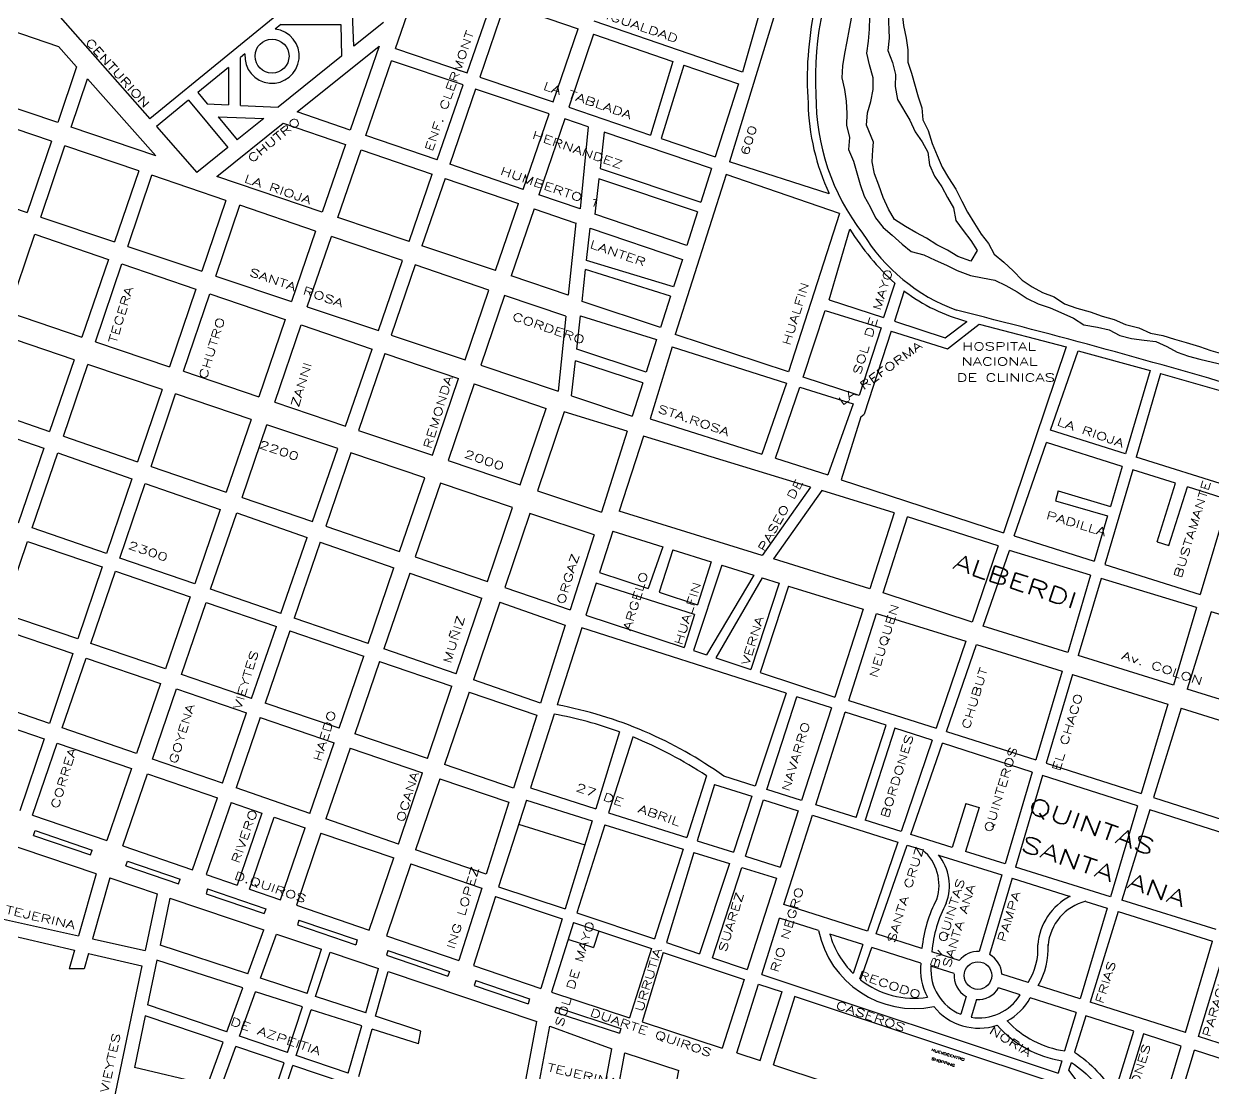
# Model space of a CAD drawing. Header units: millimetres. Extents: x 4374322 to 4409026, y 6503580 to 6534206.
# Drawn here: x 4384425 to 4385911, y 6524802 to 6526114 of the extents above; entities that cross this region are included whole.
import ezdxf

# ---------------------------------------------------------------- set-up
doc = ezdxf.new("R2010")
doc.units = ezdxf.units.MM
for name, color, linetype in [('LINEA CALLE', 252, 'Continuous'), ('NOMBRE BARRIO', 8, 'Continuous'), ('NOMBRE CALLE', 252, 'Continuous'), ('RIO', 252, 'Continuous')]:
    doc.layers.add(name, color=color, linetype=linetype)
doc.styles.add('ROMANS', font='romans')
doc.styles.add('S1', font='ROMANS')

msp = doc.modelspace()

# ---------------------------------------------------------------- linework, layer by layer
at = {"layer": 'LINEA CALLE', "transparency": 33554687}
for p, q in [((4384814.2, 6526184.5), (4384582.1, 6525994.7)), ((4384427.7, 6526170.6), (4384582.1, 6525994.7)), ((4384889.3, 6526082.7), (4384920.8, 6526174.6)), ((4384837, 6526085.5), (4384833.9, 6526161.7)), ((4385351, 6526152.3), (4385322.5, 6526053.3)), ((4384978.7, 6526052.4), (4385010.2, 6526143.9)), ((4385025.8, 6526138.6), (4384994.4, 6526047.1)), ((4385025.8, 6526138.6), (4385117.3, 6526107.2)), ((4385369.2, 6526146.8), (4385306.3, 6525941.1)), ((4384406.1, 6526106.5), (4384468.2, 6526085.3)), ((4384745.8, 6526112.6), (4384739, 6526107)), ((4384745.8, 6526112.6), (4384820.7, 6526112.6)), ((4384820.7, 6526112.6), (4384821.7, 6526073.2)), ((4384874.1, 6526115.3), (4384837, 6526085.5)), ((4385086.2, 6526015.9), (4385117.3, 6526107.2)), ((4385322.5, 6526053.3), (4385137.4, 6526117.1)), ((4385136.7, 6526100.5), (4385105.6, 6526009.3)), ((4385136.7, 6526100.5), (4385235.6, 6526066.6)), ((4384468.2, 6526085.3), (4384490.8, 6526059.9)), ((4384701, 6526075.9), (4384695.6, 6526071.4)), ((4384821.7, 6526073.2), (4384742.5, 6526009.5)), ((4384766.2, 6526003.5), (4384868.6, 6526085.8)), ((4384868.6, 6526085.8), (4384832.6, 6525980.7)), ((4384889.3, 6526082.7), (4384978.7, 6526052.4)), ((4384490.8, 6526059.9), (4384467.1, 6525990.1)), ((4384680.6, 6526059.1), (4384642.4, 6526027.8)), ((4384680.6, 6526059.1), (4384680.6, 6526012.4)), ((4384695.6, 6526011.7), (4384695.6, 6526071.4)), ((4384852.2, 6525974), (4384884.1, 6526067.4)), ((4384973.5, 6526037.3), (4384884.1, 6526067.4)), ((4385235.6, 6526066.6), (4385207.9, 6525974.6)), ((4385249.2, 6526061.9), (4385221, 6525970.2)), ((4385249.2, 6526061.9), (4385317.7, 6526038.5)), ((4384483.9, 6525984.4), (4384504.3, 6526044.7)), ((4384504.3, 6526044.7), (4384589.7, 6525948.6)), ((4384994.4, 6526047.1), (4385086.2, 6526015.9)), ((4384941.2, 6525943.5), (4384973.5, 6526037.3)), ((4384989.2, 6526032), (4384957, 6525938)), ((4385081, 6526000.9), (4384989.2, 6526032)), ((4385317.7, 6526038.5), (4385288.5, 6525947.3)), ((4384467.1, 6525990.1), (4384377, 6526020.6)), ((4384630.7, 6526018.2), (4384590.4, 6525985.2)), ((4384630.7, 6526018.2), (4384679.6, 6525959)), ((4384642.3, 6526027.8), (4384654, 6526013.6)), ((4384654, 6526013.6), (4384680.6, 6526012.4)), ((4384695.6, 6526011.7), (4384742.5, 6526009.5)), ((4384832.6, 6525980.7), (4384766.2, 6526003.5)), ((4385048.8, 6525906.6), (4385081, 6526000.9)), ((4385105.6, 6526009.3), (4385207.9, 6525974.6)), ((4384459.3, 6525967), (4384369.3, 6525997.7)), ((4384589.7, 6525948.6), (4384483.9, 6525984.4)), ((4384590.4, 6525985.2), (4384640.8, 6525927.8)), ((4384665.9, 6525922.9), (4384748.7, 6525989.5)), ((4384667.6, 6525997.2), (4384724.7, 6525995.2)), ((4384667.6, 6525997.2), (4384691.3, 6525968.4)), ((4384724.7, 6525995.2), (4384691.3, 6525968.4)), ((4384748.7, 6525989.5), (4384826.5, 6525962.9)), ((4385100.6, 6525994.7), (4385068.2, 6525899.9)), ((4385129.8, 6525984.9), (4385100.6, 6525994.7)), ((4385129.8, 6525984.9), (4385119.7, 6525882.2)), ((4384941.2, 6525943.5), (4384852.2, 6525974)), ((4385149.9, 6525978.1), (4385144.7, 6525932.6)), ((4385283.9, 6525932.8), (4385149.9, 6525978.1)), ((4385221, 6525970.2), (4385288.5, 6525947.3)), ((4384459.3, 6525967), (4384429.1, 6525877.7)), ((4384445.9, 6525872), (4384476.1, 6525961.3)), ((4384568.6, 6525929.8), (4384476.1, 6525961.3)), ((4384679.6, 6525959), (4384640.8, 6525927.8)), ((4384826.5, 6525962.9), (4384797.5, 6525878.4)), ((4384817.2, 6525871.7), (4384846.1, 6525956.2)), ((4384846.1, 6525956.2), (4384935.1, 6525925.8)), ((4385430.9, 6525901.3), (4385306.3, 6525941.1)), ((4384568.6, 6525929.8), (4384538.2, 6525841)), ((4384906.1, 6525841.6), (4384935.1, 6525925.8)), ((4385048.8, 6525906.6), (4384957, 6525938)), ((4385144.7, 6525932.6), (4385270.4, 6525890.7)), ((4385302.3, 6525925.3), (4385238.4, 6525725.4)), ((4385283.9, 6525932.8), (4385270.4, 6525890.7)), ((4385443.9, 6525876.6), (4385302.3, 6525925.3)), ((4384554.7, 6525835.4), (4384584.8, 6525924.3)), ((4384677.1, 6525892.9), (4384584.8, 6525924.3)), ((4384797.5, 6525878.4), (4384665.9, 6525922.9)), ((4384951, 6525920.4), (4384922.1, 6525836.2)), ((4384951, 6525920.4), (4385042.8, 6525889)), ((4385143.3, 6525919.9), (4385138.2, 6525875.9)), ((4385266.5, 6525878.5), (4385143.3, 6525919.9)), ((4384338.9, 6525908), (4384429.1, 6525877.7)), ((4385119.7, 6525882.2), (4385068.2, 6525899.9)), ((4384677.1, 6525892.9), (4384647.2, 6525804.3)), ((4384664.5, 6525798.4), (4384694.6, 6525886.9)), ((4384789.4, 6525854.6), (4384694.6, 6525886.9)), ((4385014.1, 6525805.1), (4385042.8, 6525889)), ((4385062.2, 6525882.4), (4385033.6, 6525798.5)), ((4385062.2, 6525882.4), (4385114.4, 6525864.6)), ((4384445.9, 6525872), (4384538.2, 6525841)), ((4384906.1, 6525841.6), (4384817.2, 6525871.7)), ((4385253, 6525836.5), (4385138.2, 6525875.9)), ((4385266.5, 6525878.5), (4385253, 6525836.5)), ((4385443.9, 6525876.6), (4385380.2, 6525678.7)), ((4384405.6, 6525753), (4384438.6, 6525850.5)), ((4384438.6, 6525850.5), (4384530.7, 6525819.1)), ((4384789.4, 6525854.6), (4384759.2, 6525766.6)), ((4385114.5, 6525864.9), (4385104.9, 6525774.4)), ((4385127.9, 6525817.7), (4385132.4, 6525858.4)), ((4385132.4, 6525858.4), (4385247.5, 6525819.1)), ((4385430.7, 6525768.6), (4385456.7, 6525857)), ((4384554.7, 6525835.4), (4384647.2, 6525804.3)), ((4384778.9, 6525759.9), (4384809, 6525847.9)), ((4384897.8, 6525817.7), (4384809, 6525847.9)), ((4385014.1, 6525805.1), (4384922.1, 6525836.2)), ((4384530.7, 6525819.1), (4384497.4, 6525722)), ((4384514.3, 6525716.3), (4384547.2, 6525813.5)), ((4384547.2, 6525813.5), (4384639.7, 6525782)), ((4384867.7, 6525730.1), (4384897.8, 6525817.7)), ((4384913.9, 6525812.2), (4384883.9, 6525724.6)), ((4385005.8, 6525780.9), (4384913.9, 6525812.2)), ((4385122.2, 6525766.4), (4385126.6, 6525806.4)), ((4385232.8, 6525773.4), (4385126.6, 6525806.4)), ((4385236.6, 6525785), (4385127.9, 6525817.7)), ((4385247.5, 6525819.1), (4385236.6, 6525785)), ((4384664.5, 6525798.4), (4384759.2, 6525766.6)), ((4385104.9, 6525774.4), (4385033.6, 6525798.5)), ((4384639.7, 6525782), (4384607, 6525685)), ((4384624.1, 6525679.3), (4384657, 6525776.1)), ((4384657, 6525776.1), (4384751.5, 6525743.9)), ((4384976, 6525693.6), (4385005.8, 6525780.9)), ((4385512.9, 6525789.3), (4385498.9, 6525746.4)), ((4385524.7, 6525779.7), (4385512.4, 6525742)), ((4385025.4, 6525774.2), (4384995.6, 6525687)), ((4385102.1, 6525748.1), (4385025.4, 6525774.2)), ((4385220.2, 6525734.1), (4385122.2, 6525766.4)), ((4385232.8, 6525773.4), (4385220.2, 6525734.1)), ((4385430.7, 6525768.6), (4385498.9, 6525746.4)), ((4384405.6, 6525753), (4384497.4, 6525722)), ((4384778.9, 6525759.9), (4384867.7, 6525730.1)), ((4385102.1, 6525748.1), (4385092.2, 6525654.5)), ((4385115.6, 6525706.8), (4385120.2, 6525748.8)), ((4385120.2, 6525748.8), (4385215.4, 6525718.9)), ((4385398.5, 6525671.9), (4385426.1, 6525755.2)), ((4385426.1, 6525755.2), (4385495.7, 6525733.5)), ((4384751.5, 6525743.9), (4384718.4, 6525647.5)), ((4384738.2, 6525640.8), (4384771.2, 6525737.2)), ((4384771.2, 6525737.2), (4384859.8, 6525707.1)), ((4385495.7, 6525733.5), (4385468.2, 6525649)), ((4385512.4, 6525742), (4385575.9, 6525721.3)), ((4385575.9, 6525721.3), (4385602.9, 6525741.7)), ((4385578.6, 6525707.2), (4385618.2, 6525738.2)), ((4385618.2, 6525738.2), (4385727.1, 6525709.8)), ((4384487.7, 6525693.8), (4384396, 6525724.7)), ((4384883.9, 6525724.6), (4384976, 6525693.6)), ((4385215.4, 6525718.9), (4385202.4, 6525678.3)), ((4385380.2, 6525678.7), (4385238.4, 6525725.4)), ((4385508.3, 6525729.5), (4385474.5, 6525625.6)), ((4385508.3, 6525729.5), (4385578.6, 6525707.2)), ((4384514.3, 6525716.3), (4384607, 6525685)), ((4384826.7, 6525610.9), (4384859.8, 6525707.1)), ((4385202.4, 6525678.3), (4385115.6, 6525706.8)), ((4385234.8, 6525709.7), (4385207.1, 6525620)), ((4385234.8, 6525709.7), (4385377.8, 6525664.6)), ((4385727.1, 6525709.8), (4385648.6, 6525477.5)), ((4385707.4, 6525605.7), (4385741.9, 6525705)), ((4385741.9, 6525705), (4385832.1, 6525680.1)), ((4384487.7, 6525693.8), (4384457, 6525604)), ((4384474.2, 6525598.1), (4384504.7, 6525688)), ((4384597.5, 6525656.7), (4384504.7, 6525688)), ((4384876, 6525701.5), (4384843, 6525605.4)), ((4384876, 6525701.5), (4384968, 6525670.2)), ((4384995.6, 6525687), (4385092.2, 6525654.5)), ((4385109.1, 6525648.8), (4385114, 6525692.2)), ((4385198.1, 6525664.9), (4385114, 6525692.2)), ((4384624.1, 6525679.3), (4384718.4, 6525647.5)), ((4385832.1, 6525680.1), (4385801.3, 6525576.1)), ((4385844.9, 6525676.6), (4385814.4, 6525572)), ((4385844.9, 6525676.6), (4385959.2, 6525643.7)), ((4384935.2, 6525574.3), (4384968, 6525670.2)), ((4384987.6, 6525663.5), (4384954.9, 6525567.7)), ((4384987.6, 6525663.5), (4385077.4, 6525632.9)), ((4385198.1, 6525664.9), (4385184.8, 6525623.3)), ((4385377.8, 6525664.6), (4385346.7, 6525575.9)), ((4385363.7, 6525570.6), (4385394.2, 6525659.4)), ((4385394.2, 6525659.4), (4385460.7, 6525638.5)), ((4385468.2, 6525649), (4385398.5, 6525671.9)), ((4384597.5, 6525656.7), (4384567, 6525566.3)), ((4384583.8, 6525560.5), (4384614.5, 6525651)), ((4384708.7, 6525619.2), (4384614.5, 6525651)), ((4385109.1, 6525648.8), (4385184.8, 6525623.3)), ((4384365.8, 6525635.3), (4384457, 6525604)), ((4384738.2, 6525640.8), (4384826.7, 6525610.9)), ((4385044.9, 6525537.3), (4385077.4, 6525632.9)), ((4385100, 6525628.5), (4385066.6, 6525530)), ((4385178.7, 6525604.4), (4385100, 6525628.5)), ((4385460.7, 6525638.5), (4385429.4, 6525549.9)), ((4384358.9, 6525614.8), (4384449.8, 6525583.2)), ((4384708.7, 6525619.2), (4384677.6, 6525528.4)), ((4384697.4, 6525521.6), (4384728.5, 6525612.5)), ((4384816.9, 6525582.7), (4384728.5, 6525612.5)), ((4385207.1, 6525620), (4385346.7, 6525575.9)), ((4385470.4, 6525622.4), (4385445.7, 6525543.8)), ((4385470.4, 6525622.4), (4385474.5, 6525625.6)), ((4384474.2, 6525598.1), (4384567, 6525566.3)), ((4384843, 6525605.4), (4384935.2, 6525574.3)), ((4385178.7, 6525604.4), (4385146.3, 6525503.1)), ((4385198.8, 6525598.3), (4385168.6, 6525504.3)), ((4385407.5, 6525534.6), (4385198.8, 6525598.3)), ((4385801.3, 6525576.1), (4385707.4, 6525605.7)), ((4384449.8, 6525583.2), (4384417.8, 6525489.6)), ((4385661.9, 6525473.6), (4385702.3, 6525590.2)), ((4385797, 6525560.5), (4385702.3, 6525590.2)), ((4384435.4, 6525483.5), (4384467.1, 6525577.2)), ((4384467.1, 6525577.2), (4384559.8, 6525544.9)), ((4384785.5, 6525491.4), (4384816.9, 6525582.7)), ((4384833.4, 6525577.2), (4384802, 6525485.7)), ((4384925.6, 6525546.1), (4384833.4, 6525577.2)), ((4385363.7, 6525570.6), (4385429.4, 6525549.9)), ((4385933.9, 6525534.4), (4385814.4, 6525572)), ((4384583.8, 6525560.5), (4384677.6, 6525528.4)), ((4384954.9, 6525567.7), (4385044.9, 6525537.3)), ((4385810.1, 6525556.3), (4385775.1, 6525437.9)), ((4385797, 6525560.5), (4385782.2, 6525510.5)), ((4385863.7, 6525539.5), (4385810.1, 6525556.3)), ((4384559.8, 6525544.9), (4384528.3, 6525451.5)), ((4384544.9, 6525445.8), (4384576.5, 6525539.1)), ((4384576.5, 6525539.1), (4384670.1, 6525506.6)), ((4384894.2, 6525454.1), (4384925.6, 6525546.1)), ((4384945.2, 6525539.4), (4384913.8, 6525447.4)), ((4385035.4, 6525509), (4384945.2, 6525539.4)), ((4385445.7, 6525543.8), (4385648.6, 6525477.5)), ((4385840.6, 6525466.1), (4385863.7, 6525539.5)), ((4385066.6, 6525530), (4385146.3, 6525503.1)), ((4385407.5, 6525534.6), (4385347.1, 6525449.1)), ((4385421.8, 6525530.2), (4385361.4, 6525444.7)), ((4385512, 6525502.6), (4385421.8, 6525530.2)), ((4385716.9, 6525529.8), (4385713.8, 6525517.6)), ((4385716.9, 6525529.8), (4385782.2, 6525510.5)), ((4385855.3, 6525461.6), (4385878.4, 6525534.9)), ((4385929.6, 6525518.8), (4385878.4, 6525534.9)), ((4384697.4, 6525521.6), (4384785.5, 6525491.4)), ((4385004, 6525416.5), (4385035.4, 6525509)), ((4385713.8, 6525517.6), (4385778.6, 6525498.5)), ((4385929.6, 6525518.8), (4385894.3, 6525400.3)), ((4384670.1, 6525506.6), (4384638.3, 6525413.6)), ((4384658.1, 6525406.8), (4384690.8, 6525502.2)), ((4384690.8, 6525502.2), (4384778.7, 6525471.6)), ((4385057, 6525501.7), (4385025.6, 6525409.1)), ((4385137.2, 6525474.7), (4385057, 6525501.7)), ((4385347.1, 6525449.1), (4385168.6, 6525504.3)), ((4385512, 6525502.6), (4385481.5, 6525407.6)), ((4385498.4, 6525402.4), (4385528.7, 6525497.5)), ((4385641.9, 6525461), (4385528.7, 6525497.5)), ((4385778.6, 6525498.5), (4385762, 6525442)), ((4384528.3, 6525451.5), (4384435.4, 6525483.5)), ((4384802, 6525485.7), (4384894.2, 6525454.1)), ((4385160.6, 6525479.3), (4385144.1, 6525427.7)), ((4385160.6, 6525479.3), (4385222.9, 6525459.9)), ((4384399.1, 6525376.7), (4384429.6, 6525466.7)), ((4384429.6, 6525466.7), (4384522.7, 6525434.9)), ((4384745.9, 6525376.5), (4384778.7, 6525471.6)), ((4384795.2, 6525465.8), (4384762.6, 6525370.8)), ((4384795.2, 6525465.8), (4384887.2, 6525433.8)), ((4385137.2, 6525474.7), (4385107.3, 6525381.1)), ((4385661.9, 6525473.6), (4385762, 6525442)), ((4385840.6, 6525466.1), (4385855.3, 6525461.6)), ((4385222.9, 6525459.9), (4385204.9, 6525407.8)), ((4385235.5, 6525456), (4385218.4, 6525403.4)), ((4385235.5, 6525456), (4385283.6, 6525441)), ((4385641.9, 6525461), (4385609.6, 6525365.7)), ((4385623.2, 6525360.7), (4385656, 6525455.5)), ((4385757.4, 6525424.5), (4385656, 6525455.5)), ((4384522.7, 6525434.9), (4384492.3, 6525344.8)), ((4384638.3, 6525413.6), (4384544.9, 6525445.8)), ((4384913.8, 6525447.4), (4385004, 6525416.5)), ((4385296.8, 6525436.9), (4385261.4, 6525330.3)), ((4385283.6, 6525441), (4385266.6, 6525387.6)), ((4385296.8, 6525436.9), (4385336.7, 6525424.5)), ((4385481.5, 6525407.6), (4385361.4, 6525444.7)), ((4385775.1, 6525437.9), (4385894.3, 6525400.3)), ((4384508.7, 6525339.2), (4384539.2, 6525429.3)), ((4384539.2, 6525429.3), (4384632.7, 6525397.3)), ((4384854.8, 6525339), (4384887.2, 6525433.8)), ((4384906.9, 6525427), (4384874.5, 6525332.2)), ((4384906.9, 6525427), (4384996.9, 6525395.7)), ((4385144.1, 6525427.7), (4385204.9, 6525407.8)), ((4385336.7, 6525424.5), (4385277.5, 6525325)), ((4385347.4, 6525421.1), (4385289.2, 6525321.2)), ((4385347.4, 6525421.1), (4385368.6, 6525414.5)), ((4385757.4, 6525424.5), (4385728.9, 6525328)), ((4385770.5, 6525420.5), (4385741.9, 6525324)), ((4385890, 6525384), (4385770.5, 6525420.5)), ((4384745.9, 6525376.5), (4384658.1, 6525406.8)), ((4385025.6, 6525409.1), (4385107.3, 6525381.1)), ((4385139.7, 6525414.3), (4385127, 6525374.6)), ((4385262.7, 6525375.2), (4385139.7, 6525414.3)), ((4385368.6, 6525414.5), (4385333, 6525306.7)), ((4385380.3, 6525410.9), (4385344.7, 6525302.9)), ((4385380.3, 6525410.9), (4385473.3, 6525381.9)), ((4384632.7, 6525397.3), (4384601.9, 6525307.3)), ((4384621.8, 6525300.5), (4384652.6, 6525390.5)), ((4384652.6, 6525390.5), (4384740.4, 6525360.5)), ((4384964.9, 6525301.1), (4384996.9, 6525395.7)), ((4385019.3, 6525390.6), (4384986.4, 6525293.6)), ((4385019.3, 6525390.6), (4385101.2, 6525362.1)), ((4385218.4, 6525403.4), (4385266.6, 6525387.6)), ((4385609.6, 6525365.7), (4385498.4, 6525402.4)), ((4384492.3, 6525344.8), (4384399.1, 6525376.7)), ((4385262.7, 6525375.2), (4385249.7, 6525334.2)), ((4385473.3, 6525381.9), (4385438, 6525272.1)), ((4385455.6, 6525268), (4385490.2, 6525376.7)), ((4385490.2, 6525376.7), (4385601.6, 6525342)), ((4385890, 6525384), (4385861.2, 6525287.2)), ((4385908.2, 6525378.5), (4385878.2, 6525281.9)), ((4386024.2, 6525343), (4385908.2, 6525378.5)), ((4384709.4, 6525270.5), (4384740.4, 6525360.5)), ((4384854.8, 6525339), (4384762.6, 6525370.8)), ((4385101.2, 6525362.1), (4385070.3, 6525264.7)), ((4385127, 6525374.6), (4385249.7, 6525334.2)), ((4385728.9, 6525328), (4385623.2, 6525360.7)), ((4384392.9, 6525358.2), (4384486.1, 6525326.4)), ((4384757.1, 6525354.8), (4384726.3, 6525264.7)), ((4384757.1, 6525354.8), (4384849.4, 6525323.3)), ((4385121.9, 6525358.7), (4385091, 6525262.4)), ((4385377.1, 6525276.9), (4385121.9, 6525358.7)), ((4384601.9, 6525307.3), (4384508.7, 6525339.2)), ((4384964.9, 6525301.1), (4384874.5, 6525332.2)), ((4385261.4, 6525330.3), (4385277.5, 6525325)), ((4385601.6, 6525342), (4385564.7, 6525233.2)), ((4385577.4, 6525229.1), (4385615.1, 6525337.8)), ((4385615.1, 6525337.8), (4385721.9, 6525304.5)), ((4384486.1, 6525326.4), (4384456.7, 6525239)), ((4384472.8, 6525233.5), (4384502.5, 6525320.9)), ((4384502.5, 6525320.9), (4384595.6, 6525289.1)), ((4384818.6, 6525233.1), (4384849.4, 6525323.3)), ((4384869.2, 6525316.5), (4384838.4, 6525226.3)), ((4384869.2, 6525316.5), (4384959.6, 6525285.6)), ((4385289.2, 6525321.2), (4385333, 6525306.7)), ((4385861.2, 6525287.2), (4385741.9, 6525324)), ((4384709.4, 6525270.5), (4384621.8, 6525300.5)), ((4385344.7, 6525302.9), (4385438, 6525272.1)), ((4385721.9, 6525304.5), (4385689.1, 6525193.5)), ((4384595.6, 6525289.1), (4384565.6, 6525201.4)), ((4384929, 6525195.3), (4384959.6, 6525285.6)), ((4385070.3, 6525264.7), (4384986.4, 6525293.6)), ((4385735, 6525300.4), (4385702.1, 6525189.3)), ((4385735, 6525300.4), (4385854.1, 6525263.3)), ((4384456.7, 6525239), (4384363.4, 6525271.3)), ((4384585.5, 6525194.5), (4384615.5, 6525282.3)), ((4384615.5, 6525282.3), (4384703.2, 6525252.4)), ((4384981.2, 6525278.3), (4384950.5, 6525187.9)), ((4384981.2, 6525278.3), (4385065.5, 6525249.5)), ((4385377.1, 6525276.9), (4385338.6, 6525160.9)), ((4385353.1, 6525156.4), (4385390.7, 6525272.5)), ((4385433.7, 6525258.7), (4385390.7, 6525272.5)), ((4385995.5, 6525245.7), (4385878.2, 6525281.9)), ((4384818.6, 6525233.1), (4384726.3, 6525264.7)), ((4385433.7, 6525258.7), (4385396.5, 6525142.9)), ((4385455.6, 6525268), (4385564.7, 6525233.2)), ((4385854.1, 6525263.3), (4385820.8, 6525151.4)), ((4385870.8, 6525258.1), (4385836.2, 6525146.5)), ((4385870.8, 6525258.1), (4385988.3, 6525221.5)), ((4384356.9, 6525252), (4384450.3, 6525220.1)), ((4384672.9, 6525164.4), (4384703.2, 6525252.4)), ((4384720.1, 6525246.6), (4384689.9, 6525158.5)), ((4384720.1, 6525246.6), (4384812.5, 6525215.1)), ((4385065.5, 6525249.5), (4385036.6, 6525158.4)), ((4385087.3, 6525250.8), (4385057.7, 6525158.5)), ((4385414.1, 6525137.4), (4385450.9, 6525253.2)), ((4385502, 6525236.9), (4385450.9, 6525253.2)), ((4384565.6, 6525201.4), (4384472.8, 6525233.5)), ((4384929, 6525195.3), (4384838.4, 6525226.3)), ((4385168.9, 6525228.6), (4385139.5, 6525132.5)), ((4385464.6, 6525121.6), (4385502, 6525236.9)), ((4385512.9, 6525233.3), (4385475.7, 6525118.2)), ((4385559.7, 6525218.4), (4385512.9, 6525233.3)), ((4385577.4, 6525229.1), (4385689.1, 6525193.5)), ((4384450.3, 6525220.1), (4384419.9, 6525129.9)), ((4384435.8, 6525124.5), (4384466.4, 6525214.6)), ((4384466.4, 6525214.6), (4384559.2, 6525182.9)), ((4384782.2, 6525126.6), (4384812.5, 6525215.1)), ((4385185.6, 6525222.2), (4385155.4, 6525127.5)), ((4385559.7, 6525218.4), (4385521, 6525104.1)), ((4385532.9, 6525100.4), (4385572.3, 6525214.3)), ((4385684.6, 6525178.3), (4385572.3, 6525214.3)), ((4384832.3, 6525208.3), (4384802.1, 6525119.8)), ((4384832.3, 6525208.3), (4384922.9, 6525177.4)), ((4384559.2, 6525182.9), (4384528.4, 6525092.8)), ((4384672.9, 6525164.4), (4384585.5, 6525194.5)), ((4385036.6, 6525158.4), (4384950.5, 6525187.9)), ((4385702.1, 6525189.3), (4385820.8, 6525151.4)), ((4384548.4, 6525086), (4384579.2, 6525176.1)), ((4384579.2, 6525176.1), (4384666.6, 6525146.2)), ((4384892.8, 6525088.4), (4384922.9, 6525177.4)), ((4384944.5, 6525170.1), (4384914.3, 6525081)), ((4384944.5, 6525170.1), (4385030.9, 6525140.6)), ((4385277.5, 6525173.6), (4385253, 6525096.5)), ((4385338.6, 6525160.9), (4385299.2, 6525173.2)), ((4385684.6, 6525178.3), (4385650.8, 6525063.6)), ((4385697.6, 6525174.2), (4385663.7, 6525059.6)), ((4385816.2, 6525136.2), (4385697.6, 6525174.2)), ((4384782.2, 6525126.6), (4384689.9, 6525158.5)), ((4385057.7, 6525158.5), (4385139.5, 6525132.5)), ((4385287.6, 6525162.9), (4385266.1, 6525092.3)), ((4385287.6, 6525162.9), (4385334.4, 6525148.1)), ((4385396.5, 6525142.9), (4385353.1, 6525156.4)), ((4384635.7, 6525056.2), (4384666.6, 6525146.2)), ((4384683.7, 6525140.4), (4384652.8, 6525050.4)), ((4384683.7, 6525140.4), (4384722.2, 6525127.2)), ((4385030.9, 6525140.6), (4385002.3, 6525050.6)), ((4385052.7, 6525143.1), (4385018, 6525035)), ((4385052.7, 6525143.1), (4385134.9, 6525117.5)), ((4385334.4, 6525148.1), (4385311.2, 6525078.1)), ((4385326.3, 6525073.3), (4385349, 6525143.5)), ((4385349, 6525143.5), (4385392.3, 6525129.9)), ((4385464.6, 6525121.6), (4385414.1, 6525137.4)), ((4385601.5, 6525139.1), (4385584.4, 6525084.3)), ((4385601.5, 6525139.1), (4385618.2, 6525134)), ((4385836.2, 6525146.5), (4385955, 6525108.6)), ((4384435.8, 6525124.5), (4384528.4, 6525092.8)), ((4384722.2, 6525127.2), (4384691.4, 6525037.2)), ((4385155.4, 6525127.5), (4385253, 6525096.5)), ((4385392.3, 6525129.9), (4385369.7, 6525059.5)), ((4385374.4, 6525012.7), (4385409.9, 6525124.4)), ((4385409.9, 6525124.4), (4385516.5, 6525090.8)), ((4385618.2, 6525134), (4385601.1, 6525079.1)), ((4385816.2, 6525136.2), (4385782.4, 6525022.5)), ((4385831.4, 6525131.3), (4385796.4, 6525018.2)), ((4385947.8, 6525094), (4385831.4, 6525131.3)), ((4384706.8, 6525031.9), (4384737.6, 6525122)), ((4384737.6, 6525122), (4384776.1, 6525108.8)), ((4384745.3, 6525018.8), (4384776.1, 6525108.8)), ((4384892.8, 6525088.4), (4384802.1, 6525119.8)), ((4385043, 6525113.4), (4385125.7, 6525087.6)), ((4385134.9, 6525117.5), (4385101.1, 6525007.3)), ((4385150.6, 6525112.6), (4385115.5, 6525002.5)), ((4385150.6, 6525112.6), (4385248.5, 6525082.1)), ((4385521, 6525104.1), (4385475.7, 6525118.2)), ((4384515.3, 6525051.2), (4384372.7, 6525099.3)), ((4384436.9, 6525099.3), (4384438.9, 6525105.2)), ((4384436.9, 6525099.3), (4384508.1, 6525075)), ((4384438.9, 6525105.2), (4384510.1, 6525080.9)), ((4384796, 6525102), (4384765.3, 6525012)), ((4384796, 6525102), (4384886.9, 6525071)), ((4385584.4, 6525084.3), (4385532.9, 6525100.4)), ((4384508.1, 6525075), (4384510.1, 6525080.9)), ((4384548.4, 6525086), (4384635.7, 6525056.2)), ((4385002.3, 6525050.6), (4384914.3, 6525081)), ((4385248.5, 6525082.1), (4385212.9, 6524970)), ((4385261.8, 6525077.9), (4385227.5, 6524965.2)), ((4385261.8, 6525077.9), (4385306.5, 6525064)), ((4385266.1, 6525092.3), (4385311.2, 6525078.1)), ((4385516.5, 6525090.8), (4385478.7, 6524979.5)), ((4385489.8, 6524976), (4385528.3, 6525087.1)), ((4385528.3, 6525087.1), (4385547.8, 6525081)), ((4385650.8, 6525063.6), (4385601.1, 6525079.1)), ((4384552.2, 6525061), (4384554.2, 6525066.9)), ((4384554.2, 6525066.9), (4384620.1, 6525044.4)), ((4384856.3, 6524980.9), (4384886.9, 6525071)), ((4384908.4, 6525063.6), (4384877.8, 6524973.6)), ((4384908.4, 6525063.6), (4384996.9, 6525033.4)), ((4385306.5, 6525064), (4385269.1, 6524951.3)), ((4385326.3, 6525073.3), (4385369.7, 6525059.5)), ((4385567.6, 6525074.7), (4385646.7, 6525049.8)), ((4384515.3, 6525051.2), (4384493.1, 6524973.7)), ((4384552.2, 6525061), (4384618.1, 6525038.5)), ((4384652.8, 6525050.4), (4384691.4, 6525037.2)), ((4385285.2, 6524946), (4385321.7, 6525059.2)), ((4385321.7, 6525059.2), (4385365.3, 6525045.6)), ((4385646.7, 6525049.8), (4385618.4, 6524954)), ((4385782.4, 6525022.5), (4385663.7, 6525059.6)), ((4384532.2, 6525046.1), (4384510.8, 6524969.8)), ((4384532.2, 6525046.1), (4384591.3, 6525026.2)), ((4384618.1, 6525038.5), (4384620.1, 6525044.4)), ((4384996.9, 6525033.4), (4384968.1, 6524942.7)), ((4385018, 6525035), (4385101.1, 6525007.3)), ((4385365.3, 6525045.6), (4385328.6, 6524931.5)), ((4385659.6, 6525045.7), (4385631.4, 6524950.3)), ((4385659.6, 6525045.7), (4385731.9, 6525023)), ((4384591.3, 6525026.2), (4384576.4, 6524955.2)), ((4384607.3, 6525020.8), (4384595.1, 6524962.2)), ((4384607.3, 6525020.8), (4384724.8, 6524981.2)), ((4384654.4, 6525032.3), (4384652.6, 6525026.3)), ((4384652.6, 6525026.3), (4384725.2, 6525001.5)), ((4384654.4, 6525032.3), (4384727.1, 6525007.4)), ((4384706.8, 6525031.9), (4384745.3, 6525018.8)), ((4385014.1, 6525022.7), (4384986.4, 6524936.5)), ((4385014.1, 6525022.7), (4385097.3, 6524995)), ((4385914.2, 6524981.4), (4385796.4, 6525018.2)), ((4384353.2, 6525004.8), (4384493.1, 6524973.7)), ((4384727.1, 6525007.4), (4384725.2, 6525001.5)), ((4384765.3, 6525012), (4384856.3, 6524980.9)), ((4385478.7, 6524979.5), (4385374.4, 6525012.7)), ((4385778.2, 6525008.4), (4385744.4, 6524894.8)), ((4385751.6, 6525016.8), (4385778.2, 6525008.4)), ((4385792, 6525004.1), (4385756.9, 6524890.8)), ((4385792, 6525004.1), (4385909.9, 6524967)), ((4384768.5, 6524993.3), (4384766.6, 6524987.3)), ((4384768.5, 6524993.3), (4384841.3, 6524968.5)), ((4385097.3, 6524995), (4385070.6, 6524907.7)), ((4385111.6, 6524990.3), (4385083.9, 6524903.4)), ((4385111.6, 6524990.3), (4385209.1, 6524957.8)), ((4385115.5, 6525002.5), (4385212.9, 6524970)), ((4385346.6, 6524925.5), (4385369, 6524995.9)), ((4385417.5, 6524980.4), (4385369, 6524995.9)), ((4384349.8, 6524988), (4384488, 6524955.8)), ((4384704.7, 6524926), (4384724.8, 6524981.2)), ((4384720.5, 6524920.8), (4384740.6, 6524975.9)), ((4384740.6, 6524975.9), (4384796.9, 6524956.9)), ((4384766.6, 6524987.3), (4384839.4, 6524962.5)), ((4385143.2, 6524979.7), (4385136.6, 6524958.9)), ((4385473.1, 6524962.7), (4385431.8, 6524975.9)), ((4385546.7, 6524957.8), (4385489.8, 6524976)), ((4384510.8, 6524969.8), (4384576.4, 6524955.2)), ((4384704.7, 6524926), (4384595.1, 6524962.2)), ((4384841.3, 6524968.5), (4384839.4, 6524962.5)), ((4384877.8, 6524973.6), (4384968.1, 6524942.7)), ((4385104.5, 6524969.6), (4385136.6, 6524958.9)), ((4385227.5, 6524965.2), (4385269.1, 6524951.3)), ((4385473.1, 6524962.7), (4385460.9, 6524926.7)), ((4385470, 6524918.8), (4385484, 6524959.2)), ((4385545.6, 6524939.6), (4385484, 6524959.2)), ((4385875.9, 6524852.9), (4385909.9, 6524967)), ((4385892.2, 6524847.7), (4385926, 6524959)), ((4384488, 6524955.8), (4384481.4, 6524932.5)), ((4384505.8, 6524951.7), (4384500.4, 6524932.5)), ((4384505.8, 6524951.7), (4384572.4, 6524936.2)), ((4384778.6, 6524901.6), (4384796.9, 6524956.9)), ((4384789.3, 6524898), (4384807.6, 6524953.4)), ((4384807.6, 6524953.4), (4384868.1, 6524933)), ((4384879.7, 6524955.4), (4384877.8, 6524949.4)), ((4384877.8, 6524949.4), (4384954.6, 6524923.2)), ((4384879.7, 6524955.4), (4384956.5, 6524929.1)), ((4385209.1, 6524957.8), (4385181.6, 6524871.3)), ((4385223.7, 6524952.9), (4385197.3, 6524866.1)), ((4385223.7, 6524952.9), (4385324.7, 6524919.3)), ((4385285.2, 6524946), (4385328.6, 6524931.5)), ((4385593.5, 6524942.9), (4385559.2, 6524953.8)), ((4384500.4, 6524932.5), (4384481.4, 6524932.5)), ((4384572.4, 6524936.2), (4384498.8, 6524585)), ((4384591, 6524943.1), (4384579.4, 6524887.5)), ((4384698.4, 6524908.7), (4384591, 6524943.1)), ((4384851.9, 6524877.3), (4384868.1, 6524933)), ((4384864.3, 6524873.2), (4384879.8, 6524929)), ((4384879.8, 6524929), (4385065.6, 6524866.5)), ((4384956.5, 6524929.1), (4384954.6, 6524923.2)), ((4384986.4, 6524936.5), (4385070.6, 6524907.7)), ((4385586.9, 6524926.4), (4385558.1, 6524935.6)), ((4384778.6, 6524901.6), (4384720.5, 6524920.8)), ((4384989.3, 6524917.8), (4384987.4, 6524911.8)), ((4384989.3, 6524917.8), (4385056.6, 6524894.8)), ((4385324.7, 6524919.3), (4385297.1, 6524833.4)), ((4385346.6, 6524925.5), (4385716.9, 6524802.2)), ((4385679.5, 6524915.5), (4385646.8, 6524925.9)), ((4384678.4, 6524853.8), (4384698.4, 6524908.7)), ((4384694.2, 6524848.4), (4384714.3, 6524903.6)), ((4384773, 6524884.8), (4384714.3, 6524903.6)), ((4384987.4, 6524911.8), (4385054.7, 6524888.9)), ((4385083.9, 6524903.4), (4385181.6, 6524871.3)), ((4385315.4, 6524827.4), (4385342.7, 6524913.3)), ((4385342.7, 6524913.3), (4385372.2, 6524903.5)), ((4385344.9, 6524817.7), (4385372.3, 6524903.9)), ((4385669.6, 6524900), (4385642.6, 6524908.7)), ((4385744.4, 6524894.8), (4385692, 6524911.5)), ((4384678.4, 6524853.8), (4384579.4, 6524887.5)), ((4384754.2, 6524828), (4384773, 6524884.8)), ((4384851.9, 6524877.3), (4384789.3, 6524898)), ((4385056.6, 6524894.8), (4385054.7, 6524888.9)), ((4385090.2, 6524884.4), (4385088.3, 6524878.4)), ((4385090.2, 6524884.4), (4385170.7, 6524858)), ((4385361.2, 6524812.3), (4385388.6, 6524898.7)), ((4385388.4, 6524898), (4385730.5, 6524784.1)), ((4385601.9, 6524898), (4385595.3, 6524875.6)), ((4385614.8, 6524894.1), (4385608.2, 6524871.9)), ((4385739.4, 6524877.8), (4385682.1, 6524896.1)), ((4385875.9, 6524852.9), (4385756.9, 6524890.8)), ((4384576.4, 6524873.5), (4384562.9, 6524809.1)), ((4384673.7, 6524840.8), (4384576.4, 6524873.5)), ((4384764.9, 6524824.3), (4384783.8, 6524881.4)), ((4384847.2, 6524861.1), (4384783.8, 6524881.4)), ((4384920.8, 6524854.5), (4384864.3, 6524873.2)), ((4385088.3, 6524878.4), (4385168.8, 6524852)), ((4385739.4, 6524877.8), (4385725.1, 6524829.9)), ((4384830, 6524802.2), (4384847.2, 6524861.1)), ((4384843.3, 6524797.7), (4384859.8, 6524857.1)), ((4384917.8, 6524838.5), (4384859.8, 6524857.1)), ((4385043.8, 6524750.5), (4385065.6, 6524866.5)), ((4385069.5, 6524794.1), (4385082.1, 6524860.9)), ((4385082.1, 6524860.9), (4385159.5, 6524832.5)), ((4385170.7, 6524858), (4385168.8, 6524852)), ((4385197.3, 6524866.1), (4385297.1, 6524833.4)), ((4384654.1, 6524787.2), (4384673.7, 6524840.8)), ((4384754.2, 6524828), (4384694.2, 6524848.4)), ((4384917.8, 6524838.5), (4384920.8, 6524854.5)), ((4385823.4, 6524851), (4385793.1, 6524751.9)), ((4385870.8, 6524835.9), (4385823.4, 6524851)), ((4386012.7, 6524809.3), (4385892.2, 6524847.7)), ((4384669.9, 6524781.7), (4384689.5, 6524835.5)), ((4384749.9, 6524815.1), (4384689.5, 6524835.5)), ((4385149.5, 6524778.7), (4385159.5, 6524832.5)), ((4385166, 6524775.6), (4385175.7, 6524827.3)), ((4385175.7, 6524827.3), (4385243, 6524805.5)), ((4385315.4, 6524827.4), (4385344.9, 6524817.7)), ((4385841.1, 6524736.3), (4385870.8, 6524835.9)), ((4385856.9, 6524731.1), (4385887.1, 6524830.7)), ((4386007.9, 6524792.1), (4385887.1, 6524830.7)), ((4384731.7, 6524760.1), (4384749.9, 6524815.1)), ((4384742.5, 6524756.3), (4384760.7, 6524811.5)), ((4384826.3, 6524789.4), (4384760.7, 6524811.5)), ((4384830, 6524802.2), (4384764.9, 6524824.3)), ((4385361.2, 6524812.3), (4385665.8, 6524712.3)), ((4385721.4, 6524817.5), (4385716.9, 6524802.2)), ((4384650.9, 6524788.3), (4384562.9, 6524809.1)), ((4385234.9, 6524762.3), (4385243, 6524805.5))]:
    msp.add_line(p, q, dxfattribs=at)
for points in [[(4385737.4, 6524828.3, -0.122672), (4385786.9, 6524774.9), (4385811.7, 6524854.7), (4385751.6, 6524873.9)], [(4385777.2, 6524743.6), (4385730.4, 6524805.6), (4385733.5, 6524815.5, -0.137423), (4385782.2, 6524759.8)]]:
    msp.add_lwpolyline(points, format="xyb", close=True, dxfattribs=at)
for centre, radius in [((4384734.9, 6526073.3), 21.2), ((4385616.8, 6524924), 17.2)]:
    msp.add_circle(centre, radius, dxfattribs=at)
for centre, radius, start, end in [((4385815.5, 6526046.1), 401.8, 152.3788, 182.9968), ((4385827.5, 6526044.7), 424, 168.1306, 184.0996), ((4384734.9, 6526073.3), 34, 175.5968, 83.0973), ((4385687.9, 6526020.9), 283.4, 181.313, 204.9457), ((4385695.6, 6526023.4), 281.3, 179.6561, 217.5386), ((4385740.6, 6526035.1), 335.1, 212.0935, 227.1849), ((4385670.1, 6525973), 231.6, 211.4875, 249.7321), ((4385660.2, 6525959.2), 225, 232.9551, 255.249), ((4383561.9, 6517617.9), 8386.6, 73.36252, 76.00698), ((4384994.4, 6524749.1), 522.3, 54.2947, 79.3386), ((4384994.4, 6524749.1), 510.3, 69.9971, 79.508), ((4384994.4, 6524749.1), 510.3, 56.2995, 67.9949), ((4385510.9, 6525037.1), 57.3, 342.0956, 49.9175), ((4385519.8, 6525036.2), 61.4, 339.1953, 38.8839), ((4385715.4, 6524940.4), 169.6, 152.2074, 174.1253), ((4385766.1, 6524956.7), 74.7, 117.3054, 175.6079), ((4385715.4, 6524940.4), 156.8, 151.8508, 175.1034), ((4385766.1, 6524956.7), 61.9, 103.5935, 175.6079), ((4385537.3, 6525005), 122.2, 191.597, 281.4525), ((4385537.3, 6525005), 109.4, 195.4408, 225.7059), ((4385612.2, 6524958), 79.6, 327.7136, 3.1378), ((4385612.2, 6524958), 92.4, 329.7716, 3.1378), ((4385616.8, 6524924), 30, 86.9356, 141.0441), ((4385616.8, 6524924), 30, 3.6064, 60.9096), ((4385618.1, 6524931.3), 73, 173.488, 208.1479), ((4385618.1, 6524931.3), 60.2, 175.9033, 247.6681), ((4385537.3, 6525005), 109.4, 232.0331, 278.6827), ((4385616.8, 6524924), 30, 175.4263, 240.1616), ((4385618.1, 6524931.3), 60.2, 260.5309, 328.7185), ((4385616.8, 6524924), 30, 266.1421, 329.1955), ((4385618.1, 6524931.3), 73, 219.147, 288.1493), ((4385618.1, 6524931.3), 73, 298.8042, 331.1338), ((4385743.3, 6524952.2), 136.5, 221.3963, 260.7914), ((4385743.3, 6524952.2), 123.7, 223.3291, 261.5596)]:
    msp.add_arc(centre, radius, start, end, dxfattribs=at)
at = {"layer": 'RIO', "transparency": 33554687}
for p, q in [((4385458.8, 6526122.7), (4385455.9, 6526107.3)), ((4385481.3, 6526106.8), (4385481.7, 6526122.1)), ((4385504.5, 6526126.6), (4385505.7, 6526095.5)), ((4385522.3, 6526126.2), (4385523.9, 6526111.5)), ((4385455.9, 6526107.3), (4385452.9, 6526091.4)), ((4385479.9, 6526091.9), (4385481.3, 6526106.8)), ((4385523.9, 6526111.5), (4385527.1, 6526095.8)), ((4385452.9, 6526091.4), (4385450, 6526076.5)), ((4385477.9, 6526077.1), (4385479.9, 6526091.9)), ((4385505.7, 6526095.5), (4385504.3, 6526080.2)), ((4385527.1, 6526095.8), (4385529.2, 6526081.1)), ((4385450, 6526076.5), (4385447.5, 6526061.1)), ((4385481.1, 6526062.4), (4385477.9, 6526077.1)), ((4385504.3, 6526080.2), (4385510, 6526065.1)), ((4385529.2, 6526081.1), (4385529.3, 6526065.8)), ((4385447.5, 6526061.1), (4385446.6, 6526046.3)), ((4385485.8, 6526046.3), (4385481.1, 6526062.4)), ((4385510, 6526065.1), (4385513.6, 6526050.4)), ((4385529.3, 6526065.8), (4385533.9, 6526051.8)), ((4385446.6, 6526046.3), (4385450.2, 6526031.6)), ((4385485.8, 6526031.5), (4385485.8, 6526046.3)), ((4385513.6, 6526050.4), (4385513.2, 6526035.1)), ((4385533.9, 6526051.8), (4385542.2, 6526022.5)), ((4385450.2, 6526031.6), (4385452.3, 6526016.9)), ((4385482.9, 6526016.6), (4385485.8, 6526031.5)), ((4385513.2, 6526035.1), (4385516.4, 6526018.9)), ((4385452.3, 6526016.9), (4385452.9, 6526001.6)), ((4385478.9, 6526002.2), (4385482.9, 6526016.6)), ((4385516.4, 6526018.9), (4385531.6, 6525993)), ((4385542.2, 6526022.5), (4385546.8, 6526008.4)), ((4385452.9, 6526001.6), (4385452.5, 6525986.8)), ((4385477.4, 6525986.8), (4385478.9, 6526002.2)), ((4385546.8, 6526008.4), (4385547.9, 6525993.7)), ((4385452.5, 6525986.8), (4385456.1, 6525971.7)), ((4385486.2, 6525965.6), (4385477.4, 6525986.8)), ((4385531.6, 6525993), (4385538.3, 6525978.5)), ((4385547.9, 6525993.7), (4385554.5, 6525980.2)), ((4385456.1, 6525971.7), (4385455.2, 6525956.4)), ((4385538.3, 6525978.5), (4385546.9, 6525966.1)), ((4385554.5, 6525980.2), (4385559.7, 6525964.1)), ((4385455.2, 6525956.4), (4385461.4, 6525941.8)), ((4385484.8, 6525941.2), (4385485.3, 6525956)), ((4385485.3, 6525956), (4385486.2, 6525965.6)), ((4385546.9, 6525966.1), (4385554.1, 6525953.1)), ((4385559.7, 6525964.1), (4385565.9, 6525949)), ((4385461.4, 6525941.8), (4385469.7, 6525912.6)), ((4385487.5, 6525926), (4385484.8, 6525941.2)), ((4385554.1, 6525953.1), (4385556.2, 6525937.4)), ((4385565.9, 6525949), (4385572.1, 6525934.5)), ((4385493.1, 6525912), (4385487.5, 6525926)), ((4385556.2, 6525937.4), (4385562.4, 6525923.4)), ((4385572.1, 6525934.5), (4385579.8, 6525921)), ((4385469.7, 6525912.6), (4385474.8, 6525898)), ((4385498.3, 6525896.4), (4385493.1, 6525912)), ((4385562.4, 6525923.4), (4385571.6, 6525910)), ((4385571.6, 6525910), (4385578.7, 6525896.5)), ((4385579.8, 6525921), (4385589, 6525907.1)), ((4385474.8, 6525898), (4385482, 6525885)), ((4385505, 6525881.8), (4385498.3, 6525896.4)), ((4385578.7, 6525896.5), (4385586.3, 6525883.5)), ((4385589, 6525907.1), (4385596.7, 6525892.1)), ((4385482, 6525885), (4385488.6, 6525871)), ((4385512.6, 6525868.9), (4385505, 6525881.8)), ((4385586.3, 6525883.5), (4385589, 6525867.8)), ((4385596.7, 6525892.1), (4385603.9, 6525878.1)), ((4385488.6, 6525871), (4385498.2, 6525859.1)), ((4385526.2, 6525860.2), (4385512.6, 6525868.9)), ((4385589, 6525867.8), (4385598.1, 6525855.4)), ((4385603.9, 6525878.1), (4385612.6, 6525864.2)), ((4385498.2, 6525859.1), (4385509.8, 6525849.4)), ((4385539.2, 6525852.6), (4385526.2, 6525860.2)), ((4385552.7, 6525845.5), (4385539.2, 6525852.6)), ((4385598.1, 6525855.4), (4385607.8, 6525842.6)), ((4385612.6, 6525864.2), (4385620.7, 6525850.7)), ((4385620.7, 6525850.7), (4385629.8, 6525838.9)), ((4385509.8, 6525849.4), (4385522, 6525838.2)), ((4385522, 6525838.2), (4385533.5, 6525828.9)), ((4385565.3, 6525837.3), (4385552.7, 6525845.5)), ((4385578.8, 6525830.7), (4385565.3, 6525837.3)), ((4385607.8, 6525842.6), (4385615.9, 6525830.1)), ((4385629.8, 6525838.9), (4385637, 6525825.9)), ((4385533.5, 6525828.9), (4385549, 6525824.9)), ((4385549, 6525824.9), (4385563.5, 6525818.4)), ((4385591.8, 6525822.6), (4385578.8, 6525830.7)), ((4385607.8, 6525817.1), (4385591.8, 6525822.6)), ((4385615.9, 6525830.1), (4385607.8, 6525817.1)), ((4385637, 6525825.9), (4385649.1, 6525815.7)), ((4385563.5, 6525818.4), (4385577.5, 6525811.8)), ((4385577.5, 6525811.8), (4385591, 6525805.2)), ((4385649.1, 6525815.7), (4385660.7, 6525804.9)), ((4385591, 6525805.2), (4385607.5, 6525799.2)), ((4385607.5, 6525799.2), (4385622.4, 6525796.2)), ((4385622.4, 6525796.2), (4385637.7, 6525793.3)), ((4385637.7, 6525793.3), (4385651.7, 6525786.7)), ((4385660.7, 6525804.9), (4385671.8, 6525793.1)), ((4385671.8, 6525793.1), (4385684.4, 6525784.9)), ((4385651.7, 6525786.7), (4385665.8, 6525778.6)), ((4385665.8, 6525778.6), (4385678.3, 6525770.4)), ((4385684.4, 6525784.9), (4385697.4, 6525777.8)), ((4385697.4, 6525777.8), (4385711.9, 6525772.3)), ((4385678.3, 6525770.4), (4385691.8, 6525763.8)), ((4385691.8, 6525763.8), (4385706.8, 6525758.8)), ((4385711.9, 6525772.3), (4385724.9, 6525763.6)), ((4385724.9, 6525763.6), (4385740.4, 6525758.1)), ((4385706.8, 6525758.8), (4385720.3, 6525752.7)), ((4385720.3, 6525752.7), (4385736.3, 6525745.7)), ((4385740.4, 6525758.1), (4385756.9, 6525753.6)), ((4385756.9, 6525753.6), (4385771.8, 6525748.1)), ((4385771.8, 6525748.1), (4385786.8, 6525744.1)), ((4385736.3, 6525745.7), (4385748.9, 6525737.5)), ((4385748.9, 6525737.5), (4385766.3, 6525734.6)), ((4385766.3, 6525734.6), (4385780.7, 6525731.1)), ((4385786.8, 6525744.1), (4385801.3, 6525737.6)), ((4385801.3, 6525737.6), (4385817.7, 6525733.6)), ((4385817.7, 6525733.6), (4385832.2, 6525727)), ((4385780.7, 6525731.1), (4385794.2, 6525724)), ((4385794.2, 6525724), (4385808.6, 6525720.5)), ((4385808.6, 6525720.5), (4385824.4, 6525718.1)), ((4385824.4, 6525718.1), (4385839.2, 6525716.6)), ((4385832.2, 6525727), (4385847.6, 6525724.1)), ((4385839.2, 6525716.6), (4385852.7, 6525710.5)), ((4385847.6, 6525724.1), (4385862.5, 6525719.6)), ((4385862.5, 6525719.6), (4385877, 6525715.1)), ((4385852.7, 6525710.5), (4385865.7, 6525703.4)), ((4385865.7, 6525703.4), (4385879.7, 6525698.3)), ((4385877, 6525715.1), (4385893.4, 6525710.1)), ((4385893.4, 6525710.1), (4385907.9, 6525705.1)), ((4385907.9, 6525705.1), (4385922.3, 6525701)), ((4385879.7, 6525698.3), (4385894.1, 6525694.3)), ((4385894.1, 6525694.3), (4385923.9, 6525687.3))]:
    msp.add_line(p, q, dxfattribs=at)

# ---------------------------------------------------------------- texts
at = {"layer": 'NOMBRE BARRIO', "linetype": 'Continuous', "transparency": 33554687, "style": 'S1', "width": 1.5}
for s, height, rotation, p in [('ALBERDI', 20, 341.4804, (4385584.1, 6525433.1)), ('QUINTAS', 20, 340.6557, (4385677.9, 6525128.5)), ('SANTA ANA', 20, 340.6557, (4385668.6, 6525080.9)), ('NUEVOCENTRO', 3, 342.6933, (4385558.3, 6524830)), ('SHOPPING', 3, 342.6933, (4385558.4, 6524818.9))]:
    msp.add_text(s, height=height, rotation=rotation, dxfattribs=at).set_placement(p)
at = {"layer": 'NOMBRE CALLE', "linetype": 'Continuous', "transparency": 33554687, "style": 'S1', "width": 1.5}
for s, rotation, p in [('IGUALDAD', 341, (4385151.3, 6526120.2)), ('ENF. CLERMONT', 70.7064, (4384935.1, 6525953.2)), ('CENTURION', 311.9705, (4384501.1, 6526090.1)), ('LA TABLADA', 341, (4385072.8, 6526032)), ('CHUTRO', 39.3947, (4384709.6, 6525939.3)), ('600', 73, (4385329.5, 6525948)), ('HERNANDEZ', 341, (4385058.9, 6525970.7)), ('LA RIOJA', 341, (4384699.2, 6525916.3)), ('HUMBERTO 1', 341, (4385019, 6525925.8)), ('LANTER', 341, (4385131, 6525834)), ('SANTA ROSA', 341, (4384705.6, 6525799.1)), ('SOL DE MAYO', 72.7775, (4385469.9, 6525674.2)), ('TECERA', 73, (4384540, 6525713.4)), ('HUALFIN', 73, (4385381.9, 6525710.7)), ('CORDERO', 341, (4385034.1, 6525743.8)), ('CHUTRO', 73, (4384652.8, 6525668.6)), ('LA REFORMA', 35.747, (4385447, 6525636.5)), ('ZANNI', 73, (4384767.7, 6525633.4)), ('REMONDA', 73, (4384933.2, 6525581.5)), ('STA.ROSA', 341, (4385216, 6525628.4)), ('LA RIOJA', 341, (4385714.5, 6525612.5)), ('2200', 341, (4384717.8, 6525583.9)), ('2000', 341, (4384974, 6525572)), ('PASEO DE', 61.022, (4385350.2, 6525452.7)), ('BUSTAMANTE', 73, (4385870.8, 6525420.1)), ('PADILLA', 343.2604, (4385701, 6525495.3)), ('2300', 341, (4384554, 6525458)), ('ORGAZ', 73, (4385099.8, 6525387.1)), ('ARGELO', 73, (4385182.7, 6525354.3)), ('HUALFIN', 73, (4385247, 6525336)), ('NEUQUEN', 73, (4385490.4, 6525295.4)), ('MUÑIZ', 73, (4384957.9, 6525313.2)), ('VERNA', 73, (4385330.7, 6525311.1)), ('VIEYTES', 73, (4384695.9, 6525255.8)), ('CHUBUT', 73, (4385605.8, 6525231.1)), ('EL CHACO', 73, (4385718.6, 6525178.8)), ('GOYENA', 73, (4384615.6, 6525187.8)), ('HAEDO', 73, (4384795.9, 6525190.8)), ('NAVARRO', 73, (4385380.8, 6525153.1)), ('BORDONES', 73, (4385504.8, 6525120.1)), ('CORREA', 73, (4384467.8, 6525131.7)), ('QUINTEROS', 73, (4385633.8, 6525102.1)), ('OCANA', 73, (4384899.5, 6525114.9)), ('27 DE  ABRIL', 341, (4385113.5, 6525155.3)), ('RIVERO', 70.4004, (4384693.4, 6525063.3)), ('SANTA CRUZ', 73, (4385512.8, 6524964.1)), ('D.QUIROS', 341, (4384686.8, 6525045.1)), ('ING LOPEZ', 73, (4384962.7, 6524956.3)), ('Bv QUINTAS', 73, (4385566.5, 6524932.2)), ('SANTA ANA', 73, (4385581.9, 6524932.9)), ('SUAREZ', 73, (4385301.9, 6524952.7)), ('RIO NEGRO', 73, (4385367, 6524926.9)), ('PAMPA', 73, (4385650.6, 6524964.9)), ('SOL DE MAYO', 73, (4385097.8, 6524859.1)), ('URRUTIA', 73, (4385197.8, 6524877.9)), ('PARAGUAY', 73, (4385906.7, 6524846.1)), ('RECODO', 341, (4385466.5, 6524920.9)), ('FRIAS', 72.6282, (4385772.9, 6524888.1)), ('CASEROS', 341, (4385438.2, 6524883.1)), ('DE AZPEITIA', 341, (4384681.7, 6524862.8)), ('DUARTE QUIROS', 341, (4385131.2, 6524874)), ('NORIA', 328.5334, (4385629.9, 6524852.7)), ('MISIONES', 73, (4385805.8, 6524748.7))]:
    msp.add_text(s, height=10, rotation=rotation, dxfattribs=at).set_placement(p)
for s, p in [('HOSPITAL', (4385596.9, 6525705.5)), ('NACIONAL', (4385596.1, 6525686.4)), ('DE CLINICAS', (4385590.2, 6525666.4))]:
    msp.add_text(s, height=10, dxfattribs=at).set_placement(p)
at = {"layer": 'NOMBRE CALLE', "transparency": 33554687, "width": 1.5}
for s, rotation, style, p in [('Av. COLON', 341.3771, 'S1', (4385795.5, 6525320.3)), ('TEJERINA', 347, 'ROMANS', (4384400.9, 6525001.8)), ('VIEYTES', 78, 'ROMANS', (4384529.9, 6524776.8)), ('TEJERINA', 347, 'ROMANS', (4385077.9, 6524804.8))]:
    msp.add_text(s, height=10, rotation=rotation, dxfattribs=dict(at, style=style)).set_placement(p)

doc.saveas('drawing.dxf')
